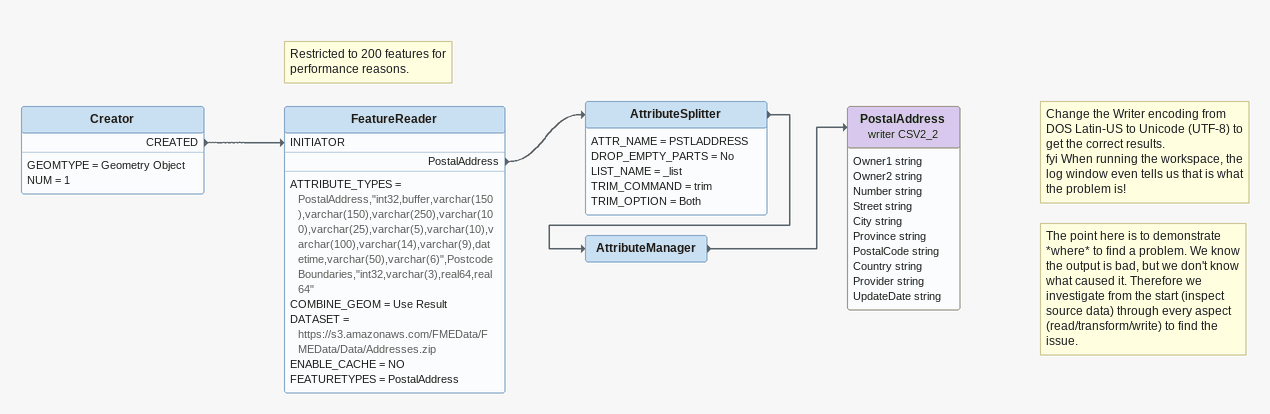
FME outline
Creator
    GEOMTYPE = Geometry Object
    NUM = 1
    CREATED -> FeatureReader [INITIATOR]
Note: Restricted to 200 features for performance reasons.
FeatureReader
    ATTRIBUTE_TYPES = PostalAddress,"int32,buffer,varchar(150),varchar(150),varchar(250),varchar(100),varchar(25),varchar(5),varchar(10),varchar(100),varchar(14),varchar(9),datetime,varchar(50),varchar(6)",PostcodeBoundaries,"int32,varchar(3),real64,real64"
    COMBINE_GEOM = Use Result
    DATASET = https://s3.amazonaws.com/FMEData/FMEData/Data/Addresses.zip
    ENABLE_CACHE = NO
    FEATURETYPES = PostalAddress
    PostalAddress -> AttributeSplitter
AttributeSplitter
    ATTR_NAME = PSTLADDRESS
    DROP_EMPTY_PARTS = No
    LIST_NAME = _list
    TRIM_COMMAND = trim
    TRIM_OPTION = Both
    -> AttributeManager
AttributeManager
    -> PostalAddress (writer CSV2_2)
Note: Change the Writer encoding from DOS Latin-US to Unicode (UTF-8) to get the correct results. / fyi When running the workspace, the log window even tells us that is what the problem is!
Note: The point here is to demonstrate *where* to find a problem. We know the output is bad, but we don't know what caused it. Therefore we investigate from the start (inspect source data) through every aspect (read/transform/write) to find the issue.
PostalAddress (writer CSV2_2)
    attributes: Owner1 string, Owner2 string, Number string, Street string, City string, Province string, PostalCode string, Country string, Provider string, UpdateDate string
